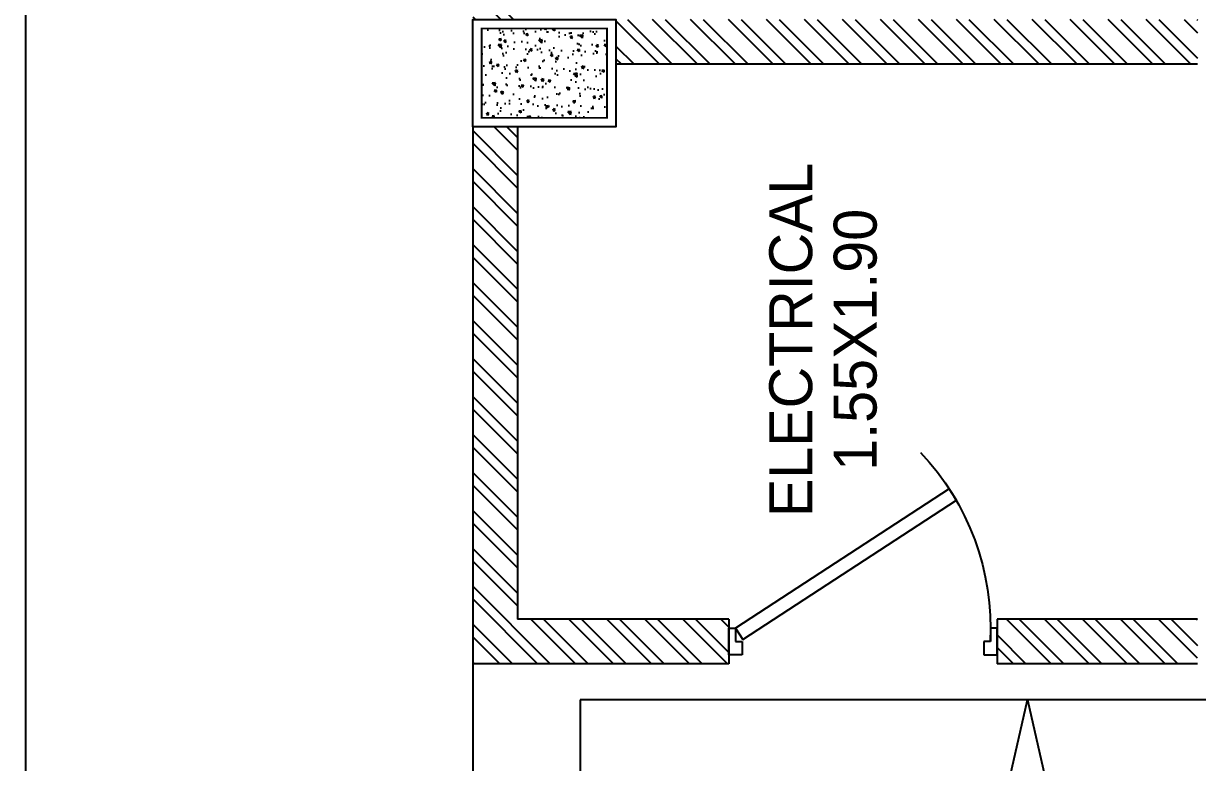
# Model space of a CAD drawing. Header units: inches. Extents: x 182687 to 187672, y -88924 to -84846.
# Drawn here: x 182780.5 to 182908.9, y -87516.2 to -87435.5 of the extents above; entities that cross this region are included whole.
import ezdxf
from ezdxf.enums import TextEntityAlignment as Align

# ---------------------------------------------------------------- set-up
doc = ezdxf.new("R2010")
doc.units = ezdxf.units.IN
doc.header["$MEASUREMENT"] = 0
doc.header["$PDMODE"] = 97
doc.linetypes.add('PROYECCION', pattern=[19.05, 12.7, -6.35])
doc.styles.add('DimText', font='arial.ttf')
doc.styles.add('HemBha', font='GOTHIC.TTF')
doc.dimstyles.new('RECORDED', dxfattribs={"dimtxt": 0.23, "dimasz": 0.2, "dimexe": 0.15, "dimexo": 0.3, "dimgap": 0.15, "dimtad": 0, "dimrnd": 0.005, "dimzin": 0, "dimdsep": 46, "dimtxsty": 'DimText', "dimblk1": 'ARCHTICK', "dimblk2": 'ARCHTICK', "dimsah": 1, "dimcen": 0.2, "dimdle": 0.1, "dimadec": 0, "dimazin": 0, "dimtfac": 1, "dimtofl": 0, "dimtmove": 0, "dimatfit": 3, "dimfxl": 300, "dimtolj": 1, "dimtzin": 0, "dimarcsym": 0})

# ---------------------------------------------------------------- blocks, each defined once
blk = doc.blocks.new('PUERTA-G-100')
at = {"color": 6}
for p, q in [((-0.8484, 0.5765), (-0.8211, 0.6184)), ((-0.8211, 0.6184), (-0.025, 0.1)), ((-0.0523, 0.0581), (-0.8484, 0.5765)), ((-1, 0), (-1, 0.1)), ((-1, 0.1), (-0.975, 0.1)), ((-0.975, 0.1), (-0.975, 0.05)), ((-0.025, 0.1), (-0.0523, 0.0581)), ((0, 0.1), (-0.025, 0.1)), ((-0.025, 0.1), (-0.025, 0.05)), ((0, 0), (0, 0.1)), ((-0.975, 0.05), (-0.95, 0.05)), ((-0.95, 0.05), (-0.95, 0)), ((-0.025, 0.05), (-0.05, 0.05)), ((-0.05, 0.05), (-0.05, 0)), ((-0.95, 0), (-1, 0)), ((-0.05, 0), (0, 0))]:
    blk.add_line(p, q, dxfattribs=at)
at = {"color": 6, "linetype": 'PROYECCION'}
blk.add_arc((-0.025, 0.1), 0.9503, 136.5074, 183.0159, dxfattribs=at)
blk = doc.blocks.new('_ArchTick')
at = {"color": 0, "linetype": 'ByBlock', "const_width": 0.15}
blk.add_lwpolyline([(-0.5, -0.5), (0.5, 0.5)], dxfattribs=at)
blk = doc.blocks.new('*D31')
at = {"color": 0, "lineweight": -2, "transparency": 16777216}
for p, q in [((182829.33, -87162.7), (182780.57, -87162.7)), ((182780.72, -87162.6), (182780.72, -87542.46)), ((182780.72, -87924.28), (182780.72, -87544.42)), ((182829.33, -87924.18), (182780.57, -87924.18))]:
    blk.add_line(p, q, dxfattribs=at)
at = {"layer": 'Defpoints', "color": 0, "transparency": 16777216}
for p in [(182829.63, -87162.7), (182780.72, -87924.18), (182829.63, -87924.18)]:
    blk.add_point(p, dxfattribs=at)
at = {"color": 0, "lineweight": -2, "transparency": 16777216, "xscale": 0.2000000029802322, "yscale": 0.2000000029802322, "zscale": 0.2000000029802322}
for p, rotation in [((182780.72, -87162.7), 90), ((182780.72, -87924.18), 270)]:
    blk.add_blockref('_ArchTick', p, dxfattribs=dict(at, rotation=rotation))
at = {"color": 0, "transparency": 16777216, "insert": (182780.72, -87543.44), "char_height": 0.23, "attachment_point": 5, "rotation": 90, "style": 'DimText'}
blk.add_mtext('\\A1;{\\H1.7391x;761.48}', dxfattribs=at)

msp = doc.modelspace()

# ---------------------------------------------------------------- hatches: boundary and pattern name
h = msp.add_hatch()
h.set_pattern_fill('ANSI32', color=256, scale=7.826087, angle=90)
h.set_pattern_definition([(135, (179942.3798, -96796.7246), (-2.0752047, -2.0752047), []), (135, (179942.3798, -96795.3412), (-2.0752047, -2.0752047), [])])
h.paths.add_polyline_path([(182829.635, -87446.772), (182829.635, -87505.468), (182857.613, -87505.468), (182857.613, -87500.576), (182834.526, -87500.576), (182834.526, -87446.772)])
h.paths.add_polyline_path([(182845.287, -87435.033), (182845.287, -87439.924), (182908.874, -87439.924), (182908.874, -87435.033)])
h.paths.add_polyline_path([(182829.635, -87346.989), (182829.635, -87435.033), (182834.526, -87435.033), (182834.526, -87346.989)])
h.paths.add_polyline_path([(182845.287, -87342.098), (182845.287, -87346.989), (183022.841, -87346.989), (183022.841, -87342.098)])
h.paths.add_polyline_path([(182829.635, -87290.25), (182829.635, -87335.25), (182834.526, -87335.25), (182834.526, -87295.142), (182881.483, -87295.142), (182881.485, -87306.881), (182881.483, -87312.75), (182886.374, -87312.75), (182886.374, -87290.25)])
h = msp.add_hatch()
h.set_pattern_fill('AR-CONC', color=256, scale=0.391304, angle=90, style=0)
h.set_pattern_definition([(140, (182655.0938, -87713.135), (0.245552, 2.80667), [0.293478, -3.22826]), (85, (182655.0938, -87713.135), (-2.94336, -0.54294), [0.234783, -2.582609]), (190.4514, (182655.1143, -87712.9012), (-2.697809, 2.26373), [0.249418, -2.7436]), (136.1842, (182654.3112, -87713.135), (0.647684, 4.17616), [0.44022, -4.84239]), (186.6356, (182654.365, -87712.787), (-3.81177, 3.657373), [0.37413, -4.1154]), (81.1842, (182654.311, -87713.135), (-3.81177, 3.657373), [0.352174, -3.873913]), (111, (182654.5068, -87712.7438), (1.575465, 2.335723), [0.293478, -3.22826]), (56, (182654.5068, -87712.7438), (-2.837544, 0.952103), [0.234783, -2.582609]), (161.4514, (182654.638, -87712.549), (-1.262078, 3.287827), [0.249418, -2.7436]), (127.5, (182655.0938, -87713.1351), (-1.302628, 0.047582), [0, -2.551304, 0, -2.621739, 0, -2.592391]), (97.5, (182655.0938, -87713.135), (-1.54335, 1.0294025), [0, -1.4947826, 0, -2.492609, 0, -0.9880435]), (57.5, (182655.0938, -87714.0077), (0.0882582, 2.0888704), [0, -0.978261, 0, -3.052174, 0, -4.05]), (47.5, (182655.0938, -87714.399), (-0.391715, 2.282033), [0, -1.271739, 0, -2.026957, 0, -2.876087])])
h.paths.add_polyline_path([(182830.613, -87445.794), (182830.613, -87436.011), (182844.309, -87436.011), (182844.309, -87445.794)])
h = msp.add_hatch()
h.set_pattern_fill('ANSI32', color=256, scale=7.826087, angle=90)
h.set_pattern_definition([(135, (179942.3798, -91042.0546), (-2.0752047, -2.0752047), []), (135, (179942.3798, -91040.671), (-2.0752047, -2.0752047), [])])
h.paths.add_polyline_path([(182886.961, -87500.576), (182886.961, -87505.468), (182908.874, -87505.468), (182908.874, -87500.576)])

# ---------------------------------------------------------------- linework, layer by layer
for p, q in [((182908.874, -87439.924), (182845.287, -87439.924)), ((182829.635, -87446.772), (182829.635, -87505.468)), ((182834.526, -87446.772), (182834.526, -87500.576)), ((182857.613, -87500.576), (182834.526, -87500.576)), ((182857.613, -87500.576), (182857.613, -87505.468)), ((182908.874, -87500.576), (182886.961, -87500.576)), ((182886.961, -87500.576), (182886.961, -87505.468)), ((182857.613, -87505.468), (182829.635, -87505.468)), ((182908.874, -87505.468), (182886.961, -87505.468))]:
    msp.add_line(p, q)
for points in [[(182829.635, -87446.772), (182829.635, -87435.033), (182845.287, -87435.033), (182845.287, -87446.772)], [(182841.374, -87509.4), (182841.374, -87724.618), (182939.2, -87724.618), (182939.2, -87509.4)]]:
    msp.add_lwpolyline(points, close=True)
at = {"const_width": 0.196}
msp.add_lwpolyline([(182830.613, -87445.794), (182830.613, -87436.011), (182844.309, -87436.011), (182844.309, -87445.794)], close=True, dxfattribs=at)
for points in [[(182829.635, -87505.468), (182829.635, -87924.183)], [(182841.374, -87724.618), (182890.287, -87509.4), (182939.2, -87724.618)]]:
    msp.add_lwpolyline(points)

# ---------------------------------------------------------------- block references
at = {"xscale": -29.34782608561951, "yscale": 29.34782608561951, "zscale": 29.34782608561951}
msp.add_blockref('PUERTA-G-100', (182857.613, -87504.489), dxfattribs=at)

# ---------------------------------------------------------------- texts
at = {"style": 'HemBha'}
for s, p in [('ELECTRICAL', (182866.748, -87470.046)), ('1.55X1.90', (182873.791, -87470.046))]:
    msp.add_text(s, height=4.6957, rotation=90, dxfattribs=at).set_placement(p, align=Align.CENTER)

# ---------------------------------------------------------------- dimensions: what is measured, and where the dimension line sits
dim = msp.add_linear_dim(base=(182780.722, -87924.183), p1=(182829.635, -87162.705), p2=(182829.635, -87924.183), angle=90, text='{\\H1.7391x;<>}', dimstyle='RECORDED')
dim.commit()
dim.dimension.update_dxf_attribs({"geometry": '*D31', "text_midpoint": (182780.722, -87543.444)})

doc.saveas('drawing.dxf')
